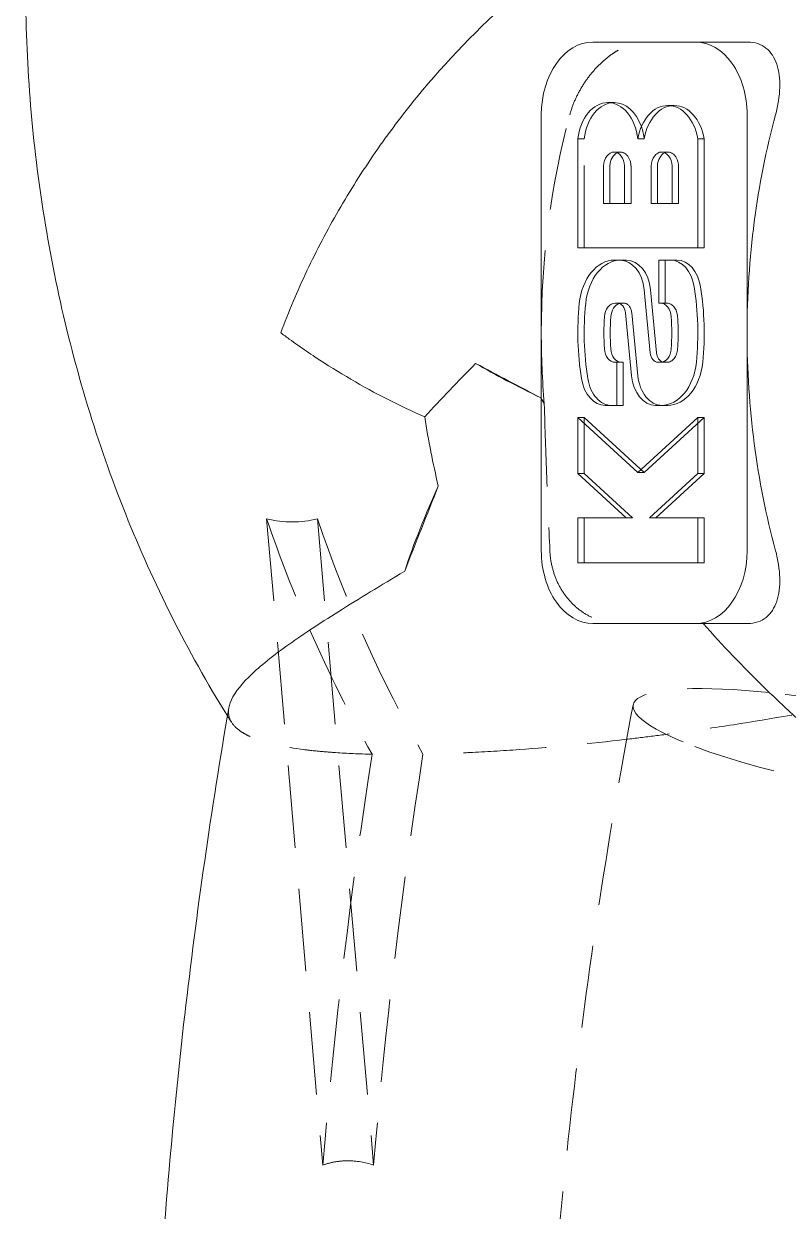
# Model space of a CAD drawing. Header units: millimetres. Extents: x -46397 to 283259, y -8690 to 23983.
# Drawn here: x -33804.5 to -33758.2, y 5251.6 to 5323.5 of the extents above; entities that cross this region are included whole.
import ezdxf

# ---------------------------------------------------------------- set-up
doc = ezdxf.new("R2010")
doc.units = ezdxf.units.MM
doc.linetypes.add('HIDDENX2', pattern=[0.75, 0.5, -0.25])

msp = doc.modelspace()

# ---------------------------------------------------------------- linework, layer by layer
at = {"color": 2, "linetype": 'Continuous', "lineweight": 0, "ltscale": 10, "extrusion": (0, 1, 0)}
for p, q in [((-33763.804, 5322.412, -1.499), (-33770.029, 5322.412, -1.499)), ((-33760.647, 5322.412, -1.499), (-33763.804, 5322.412, -1.499)), ((-33769.117, 5318.743, -1.499), (-33768.732, 5318.743, -1.499)), ((-33765.485, 5318.567, -1.499), (-33765.101, 5318.567, -1.499)), ((-33773.142, 5318.009, -1.499), (-33773.142, 5291.596, -1.499)), ((-33760.691, 5291.597, -1.499), (-33760.691, 5318.01, -1.499)), ((-33770.932, 5309.939, -1.499), (-33770.932, 5316.542, -1.499)), ((-33763.669, 5316.542, -1.499), (-33763.285, 5316.542, -1.499)), ((-33763.669, 5316.542, -1.499), (-33763.669, 5309.939, -1.499)), ((-33763.285, 5316.542, -1.499), (-33763.285, 5309.939, -1.499)), ((-33769.376, 5312.639, -1.499), (-33769.376, 5314.913, -1.499)), ((-33768.992, 5312.639, -1.499), (-33768.992, 5314.913, -1.499)), ((-33768.1, 5314.913, -1.499), (-33768.1, 5312.639, -1.499)), ((-33766.502, 5312.639, -1.499), (-33766.502, 5314.913, -1.499)), ((-33766.118, 5312.639, -1.499), (-33766.118, 5314.913, -1.499)), ((-33765.226, 5314.913, -1.499), (-33765.226, 5312.639, -1.499)), ((-33768.1, 5312.639, -1.499), (-33769.376, 5312.639, -1.499)), ((-33765.226, 5312.639, -1.499), (-33766.502, 5312.639, -1.499)), ((-33770.932, 5309.939, -1.499), (-33770.548, 5309.939, -1.499)), ((-33763.669, 5309.939, -1.499), (-33770.932, 5309.939, -1.499)), ((-33763.285, 5309.939, -1.499), (-33770.548, 5309.939, -1.499)), ((-33763.669, 5309.939, -1.499), (-33763.285, 5309.939, -1.499)), ((-33768.707, 5309.205, -1.499), (-33768.378, 5309.205, -1.499)), ((-33766.035, 5309.205, -1.499), (-33765.325, 5309.205, -1.499)), ((-33766.035, 5306.593, -1.499), (-33766.035, 5309.205, -1.499)), ((-33765.325, 5309.205, -1.499), (-33764.941, 5309.205, -1.499)), ((-33766.918, 5307.405, -1.499), (-33766.548, 5303.596, -1.499)), ((-33766.534, 5307.405, -1.499), (-33766.164, 5303.596, -1.499)), ((-33768.526, 5306.593, -1.499), (-33768.682, 5306.593, -1.499)), ((-33768.682, 5306.593, -1.499), (-33768.297, 5306.593, -1.499)), ((-33767.683, 5302.201, -1.499), (-33768.053, 5306.01, -1.499)), ((-33765.92, 5306.593, -1.499), (-33766.035, 5306.593, -1.499)), ((-33766.035, 5306.593, -1.499), (-33765.651, 5306.593, -1.499)), ((-33768.682, 5303.013, -1.499), (-33768.567, 5303.013, -1.499)), ((-33768.567, 5303.013, -1.499), (-33768.182, 5303.013, -1.499)), ((-33768.567, 5303.013, -1.499), (-33768.567, 5300.401, -1.499)), ((-33768.182, 5303.013, -1.499), (-33768.182, 5300.401, -1.499)), ((-33766.075, 5303.013, -1.499), (-33765.92, 5303.013, -1.499)), ((-33768.567, 5300.401, -1.499), (-33769.276, 5300.401, -1.499)), ((-33769.276, 5300.401, -1.499), (-33768.892, 5300.401, -1.499)), ((-33768.182, 5300.401, -1.499), (-33768.892, 5300.401, -1.499)), ((-33768.567, 5300.401, -1.499), (-33768.182, 5300.401, -1.499)), ((-33765.895, 5300.401, -1.499), (-33766.224, 5300.401, -1.499)), ((-33766.224, 5300.401, -1.499), (-33765.839, 5300.401, -1.499)), ((-33765.895, 5300.401, -1.499), (-33765.511, 5300.401, -1.499)), ((-33765.511, 5300.401, -1.499), (-33765.839, 5300.401, -1.499)), ((-33770.932, 5296.273, -1.499), (-33770.932, 5299.667, -1.499)), ((-33770.932, 5299.667, -1.499), (-33770.548, 5299.667, -1.499)), ((-33770.932, 5299.667, -1.499), (-33767.301, 5296.332, -1.499)), ((-33770.548, 5299.667, -1.499), (-33766.916, 5296.332, -1.499)), ((-33767.301, 5296.332, -1.499), (-33763.669, 5299.667, -1.499)), ((-33763.669, 5299.667, -1.499), (-33763.285, 5299.667, -1.499)), ((-33763.669, 5299.667, -1.499), (-33763.669, 5296.273, -1.499)), ((-33763.285, 5299.667, -1.499), (-33763.285, 5296.273, -1.499)), ((-33768.013, 5293.592, -1.499), (-33770.932, 5296.273, -1.499)), ((-33763.669, 5296.273, -1.499), (-33766.588, 5293.592, -1.499)), ((-33763.285, 5296.273, -1.499), (-33766.204, 5293.592, -1.499)), ((-33763.669, 5296.273, -1.499), (-33763.285, 5296.273, -1.499)), ((-33770.932, 5290.863, -1.499), (-33770.932, 5293.592, -1.499)), ((-33770.932, 5293.592, -1.499), (-33768.013, 5293.592, -1.499)), ((-33766.588, 5293.592, -1.499), (-33763.669, 5293.592, -1.499)), ((-33763.669, 5293.592, -1.499), (-33763.285, 5293.592, -1.499)), ((-33763.669, 5293.592, -1.499), (-33763.669, 5290.863, -1.499)), ((-33763.285, 5293.592, -1.499), (-33763.285, 5290.863, -1.499)), ((-33763.669, 5290.863, -1.499), (-33770.932, 5290.863, -1.499)), ((-33770.932, 5290.863, -1.499), (-33770.548, 5290.863, -1.499)), ((-33763.285, 5290.863, -1.499), (-33770.548, 5290.863, -1.499)), ((-33763.669, 5290.863, -1.499), (-33763.285, 5290.863, -1.499)), ((-33770.029, 5287.194, -1.499), (-33763.804, 5287.194, -1.499)), ((-33768.39, 5287.194, -1.499), (-33770.029, 5287.194, -1.499)), ((-33760.647, 5287.194, -1.499), (-33763.356, 5287.194, -1.499))]:
    msp.add_line(p, q, dxfattribs=at)
at = {"color": 1, "linetype": 'HIDDENX2', "lineweight": 0, "ltscale": 10, "extrusion": (0, 1, 0)}
for p, q in [((-33766.872, 5322.412, -1.499), (-33760.647, 5322.412, -1.499)), ((-33770.932, 5316.542, -1.499), (-33770.548, 5316.542, -1.499)), ((-33770.548, 5309.939, -1.499), (-33770.548, 5316.542, -1.499)), ((-33767.301, 5316.542, -1.499), (-33766.917, 5316.542, -1.499)), ((-33768.738, 5315.75, -1.499), (-33768.354, 5315.75, -1.499)), ((-33765.864, 5315.75, -1.499), (-33765.479, 5315.75, -1.499)), ((-33767.715, 5314.913, -1.499), (-33767.715, 5312.639, -1.499)), ((-33764.841, 5314.913, -1.499), (-33764.841, 5312.639, -1.499)), ((-33769.376, 5312.639, -1.499), (-33768.992, 5312.639, -1.499)), ((-33767.715, 5312.639, -1.499), (-33768.992, 5312.639, -1.499)), ((-33768.1, 5312.639, -1.499), (-33767.715, 5312.639, -1.499)), ((-33766.502, 5312.639, -1.499), (-33766.118, 5312.639, -1.499)), ((-33764.841, 5312.639, -1.499), (-33766.118, 5312.639, -1.499)), ((-33765.226, 5312.639, -1.499), (-33764.841, 5312.639, -1.499)), ((-33768.707, 5309.205, -1.499), (-33768.322, 5309.205, -1.499)), ((-33768.378, 5309.205, -1.499), (-33767.994, 5309.205, -1.499)), ((-33768.322, 5309.205, -1.499), (-33767.994, 5309.205, -1.499)), ((-33766.035, 5309.205, -1.499), (-33765.651, 5309.205, -1.499)), ((-33765.651, 5309.205, -1.499), (-33764.941, 5309.205, -1.499)), ((-33765.651, 5306.593, -1.499), (-33765.651, 5309.205, -1.499)), ((-33768.526, 5306.593, -1.499), (-33768.142, 5306.593, -1.499)), ((-33768.142, 5306.593, -1.499), (-33768.297, 5306.593, -1.499)), ((-33767.299, 5302.201, -1.499), (-33767.669, 5306.01, -1.499)), ((-33765.92, 5306.593, -1.499), (-33765.536, 5306.593, -1.499)), ((-33765.536, 5306.593, -1.499), (-33765.651, 5306.593, -1.499)), ((-33768.682, 5303.013, -1.499), (-33768.297, 5303.013, -1.499)), ((-33768.297, 5303.013, -1.499), (-33768.182, 5303.013, -1.499)), ((-33766.075, 5303.013, -1.499), (-33765.691, 5303.013, -1.499)), ((-33765.92, 5303.013, -1.499), (-33765.536, 5303.013, -1.499)), ((-33765.691, 5303.013, -1.499), (-33765.536, 5303.013, -1.499)), ((-33770.548, 5296.273, -1.499), (-33770.548, 5299.667, -1.499)), ((-33766.916, 5296.332, -1.499), (-33763.285, 5299.667, -1.499)), ((-33770.932, 5296.273, -1.499), (-33770.548, 5296.273, -1.499)), ((-33767.629, 5293.592, -1.499), (-33770.548, 5296.273, -1.499)), ((-33767.301, 5296.332, -1.499), (-33766.916, 5296.332, -1.499)), ((-33789.765, 5293.541, -1.499), (-33786.366, 5254.388, -1.499)), ((-33786.691, 5293.541, -1.499), (-33783.291, 5254.388, -1.499)), ((-33770.932, 5293.592, -1.499), (-33770.548, 5293.592, -1.499)), ((-33770.548, 5290.863, -1.499), (-33770.548, 5293.592, -1.499)), ((-33770.548, 5293.592, -1.499), (-33767.629, 5293.592, -1.499)), ((-33768.013, 5293.592, -1.499), (-33767.629, 5293.592, -1.499)), ((-33766.588, 5293.592, -1.499), (-33766.204, 5293.592, -1.499)), ((-33766.204, 5293.592, -1.499), (-33763.285, 5293.592, -1.499))]:
    msp.add_line(p, q, dxfattribs=at)
at = {"color": 2, "linetype": 'Continuous', "lineweight": 0, "ltscale": 10}
for centre, major_axis, ratio, start_param, end_param in [((-33770.029, 5318.009, -1.499), (0, 4.402), 0.707107, 0.000007, 1.570803), ((-33763.804, 5318.01, -1.499), (0, 4.402), 0.707107, -1.57079, 0.000007), ((-33734.559, 5304.803, -1.499), (0, -36.957), 0.707107, -1.936235, -1.570803), ((-33734.559, 5304.803, -1.499), (0, -36.957), 0.707107, -1.570803, -1.205371), ((-33749.789, 5302.274, -1.499), (35.666, -9.681), 0.2534, -2.372252, -2.215015), ((-33770.029, 5291.596, -1.499), (0, -4.402), 0.707107, -1.57079, 0.000007), ((-33763.804, 5291.596, -1.499), (0, -4.402), 0.707107, 0.000007, 1.570803), ((-33742.046, 5326.263, -1.499), (45.1, 39.462), 0.000001, 3.141588, 3.141592), ((-33754.237, 5279.738, -1.499), (-13.35, 2.529), 0.183009, -1.14525, -1.144652)]:
    msp.add_ellipse(centre, major_axis=major_axis, ratio=ratio, start_param=start_param, end_param=end_param, dxfattribs=at)
at = {"color": 2, "linetype": 'Continuous', "lineweight": 0, "ltscale": 10, "extrusion": (0, 0, -1)}
for centre, major_axis, ratio, start_param, end_param in [((-33769.117, 5316.145, -1.499), (0, 2.599), 0.707107, -1.417259, 1.417246), ((-33768.732, 5316.145, -1.499), (0, 2.599), 0.707107, 0, 1.113758), ((-33765.485, 5315.926, -1.499), (0, 2.641), 0.707107, -1.335473, 1.33546), ((-33765.101, 5315.926, -1.499), (0, 2.641), 0.707107, 0, 1.33546), ((-33768.738, 5314.845, -1.499), (0, 0.905), 0.707107, -1.49489, 1.494877), ((-33768.354, 5314.845, -1.499), (0, -0.905), 0.707107, 1.646703, 2.836641), ((-33765.864, 5314.845, -1.499), (0, 0.905), 0.707107, -1.49489, 1.494877), ((-33765.479, 5314.845, -1.499), (0, -0.905), 0.707107, 1.646703, 2.836641), ((-33768.707, 5306.153, -1.499), (0, 3.052), 0.707107, -1.429299, -0.000007), ((-33768.378, 5307.121, -1.499), (0, 2.084), 0.707107, -0.000007, 1.434205), ((-33767.994, 5307.121, -1.499), (0, 2.084), 0.707107, 0, 1.434205), ((-33765.325, 5307.121, -1.499), (0, 2.084), 0.707107, -0.000007, 1.349023), ((-33764.941, 5307.121, -1.499), (0, 2.084), 0.707107, 0, 1.349023), ((-33772.596, 5304.803, -1.499), (0, -12.624), 0.707107, -1.79257, -1.429299), ((-33772.212, 5304.803, -1.499), (0, 12.624), 0.707107, 1.349023, 1.712294), ((-33762.006, 5304.803, -1.499), (0, 12.624), 0.707107, -1.79257, -1.429299), ((-33768.682, 5305.683, -1.499), (0, 0.91), 0.707107, -1.473884, -0.000007), ((-33768.297, 5305.683, -1.499), (0, -0.91), 0.707107, 1.667708, 2.949137), ((-33768.526, 5305.918, -1.499), (0, 0.675), 0.707107, -0.000007, 1.434205), ((-33765.92, 5305.683, -1.499), (0, 0.91), 0.707107, -0.000007, 1.473871), ((-33762.278, 5304.803, -1.499), (0, 10.008), 0.707107, -1.667722, -1.473884), ((-33761.894, 5304.803, -1.499), (0, -10.008), 0.707107, 1.473871, 1.667709), ((-33772.323, 5304.803, -1.499), (0, -10.008), 0.707107, -1.667722, -1.473884), ((-33768.682, 5303.923, -1.499), (0, -0.91), 0.707107, -0.000007, 1.473871), ((-33768.297, 5303.923, -1.499), (0, -0.91), 0.707107, 0.00153, 1.473871), ((-33765.92, 5303.923, -1.499), (0, -0.91), 0.707107, -1.473884, -0.000007), ((-33766.075, 5303.688, -1.499), (0, -0.675), 0.707107, -0.000007, 1.434205), ((-33765.691, 5303.688, -1.499), (0, -0.675), 0.707107, 0.223563, 1.434205), ((-33765.895, 5303.453, -1.499), (0, -3.052), 0.707107, -1.429299, -0.000007), ((-33765.511, 5303.453, -1.499), (0, 3.052), 0.707107, 1.712294, 3.141586), ((-33754.447, 5304.803, -1.499), (72.733, -35.361), 0.147655, 1.758808, 1.815258), ((-33769.276, 5302.484, -1.499), (0, -2.084), 0.707107, -0.000007, 1.349023), ((-33766.224, 5302.485, -1.499), (0, -2.084), 0.707107, -0.000007, 1.434205), ((-33754.134, 5293.466, -1.499), (23.373, 28.627), 0.612375, -2.131506, -1.970544)]:
    msp.add_ellipse(centre, major_axis=major_axis, ratio=ratio, start_param=start_param, end_param=end_param, dxfattribs=at)
at = {"color": 1, "linetype": 'HIDDENX2', "lineweight": 0, "ltscale": 10, "extrusion": (0, 0, -1)}
for centre, major_axis, start_param, end_param in [((-33768.732, 5316.145, -1.499), (0, -2.599), 1.724334, 3.141593), ((-33765.101, 5315.926, -1.499), (0, -2.641), 1.806119, 3.141593), ((-33747.01, 5304.803, -1.499), (0, 36.957), -1.57079, -1.205358), ((-33768.732, 5316.145, -1.499), (0, 2.599), 1.113758, 1.417246), ((-33768.354, 5314.845, -1.499), (0, 0.905), -0.304952, 1.494877), ((-33765.479, 5314.845, -1.499), (0, 0.905), -0.304952, 1.494877), ((-33768.322, 5306.153, -1.499), (0, -3.052), 1.712294, 3.141586), ((-33761.621, 5304.803, -1.499), (0, -12.624), 1.349023, 1.712294), ((-33768.297, 5305.683, -1.499), (0, -0.91), 2.949137, 3.141586), ((-33768.142, 5305.918, -1.499), (0, 0.675), -0.000007, 1.434205), ((-33765.536, 5305.683, -1.499), (0, 0.91), -0.000007, 1.473871), ((-33771.939, 5304.803, -1.499), (0, 10.008), 1.473871, 1.667709), ((-33747.01, 5304.803, -1.499), (0, 36.957), -1.687581, -1.57079), ((-33765.536, 5303.923, -1.499), (0, 0.91), 1.667709, 3.141586), ((-33768.297, 5303.923, -1.499), (0, 0.91), 3.141586, 3.143123), ((-33765.691, 5303.688, -1.499), (0, 0.675), 3.141586, 3.365156), ((-33768.892, 5302.484, -1.499), (0, -2.084), -0.000007, 1.349023), ((-33765.839, 5302.485, -1.499), (0, -2.084), -0.000007, 1.434205)]:
    msp.add_ellipse(centre, major_axis=major_axis, ratio=0.707107, start_param=start_param, end_param=end_param, dxfattribs=at)
at = {"color": 1, "linetype": 'HIDDENX2', "lineweight": 0, "ltscale": 10}
for centre, major_axis, ratio, start_param, end_param in [((-33742.413, 5325.942, -1.499), (0, 74.393), 0.707107, 2.021432, 2.124859), ((-33739.339, 5325.942, -1.499), (0, 74.393), 0.707107, 2.021432, 2.248833), ((-33742.413, 5325.942, -1.499), (0, 74.393), 0.707107, 2.124864, 2.248833), ((-33754.237, 5279.738, -1.499), (-13.349, 2.529), 0.183008, -1.144652, 0.802728), ((-33754.237, 5279.738, -1.499), (13.349, -2.529), 0.183008, -2.338865, 1.996343), ((-33607.817, 5224.369, -1.499), (0, 254.284), 0.707107, 1.353148, 1.452468), ((-33604.743, 5224.369, -1.499), (0, 254.284), 0.707107, 1.353148, 1.452468)]:
    msp.add_ellipse(centre, major_axis=major_axis, ratio=ratio, start_param=start_param, end_param=end_param, dxfattribs=at)
at = {"color": 2, "linetype": 'Continuous', "lineweight": 0, "ltscale": 10}
for points, knots in [([(-33792.136, 5281.604, -1.499), (-33794.584, 5285.534, -1.499), (-33796.622, 5289.625, -1.499), (-33800.023, 5298.148, -1.499), (-33801.361, 5302.588, -1.499), (-33803.314, 5311.58, -1.499), (-33803.93, 5316.134, -1.499), (-33804.463, 5325.273, -1.499), (-33804.381, 5329.858, -1.499), (-33803.516, 5338.977, -1.499), (-33802.733, 5343.512, -1.499), (-33801.584, 5347.978, -1.499)], [0.84845, 0.84845, 0.84845, 0.84845, 1.057026, 1.057026, 1.272733, 1.272733, 1.488441, 1.488441, 1.704148, 1.704148, 1.919856, 1.919856, 1.919856, 1.919856]), ([(-33768.019, 5330.111, -1.499), (-33769.218, 5329.396, -1.499), (-33770.384, 5328.619, -1.499), (-33772.085, 5327.374, -1.499), (-33772.643, 5326.945, -1.499), (-33773.743, 5326.062, -1.499), (-33774.286, 5325.607, -1.499), (-33776.942, 5323.279, -1.499), (-33778.889, 5321.254, -1.499), (-33781.549, 5318.001, -1.499), (-33782.395, 5316.877, -1.499), (-33783.98, 5314.581, -1.499), (-33784.721, 5313.408, -1.499), (-33786.1, 5311.017, -1.499), (-33786.74, 5309.795, -1.499), (-33787.617, 5307.938, -1.499), (-33787.895, 5307.316, -1.499), (-33788.424, 5306.064, -1.499), (-33788.675, 5305.433, -1.499), (-33788.91, 5304.803, -1.499)], [0.01191688, 0.01191688, 0.01191688, 0.01191688, 0.0158514, 0.0158514, 0.01781866, 0.01781866, 0.01978592, 0.01978592, 0.02765496, 0.02765496, 0.03158948, 0.03158948, 0.035524, 0.035524, 0.03945852, 0.03945852, 0.04142578, 0.04142578, 0.04339304, 0.04339304, 0.04339304, 0.04339304]), ([(-33760.647, 5322.412, -1.499), (-33760.431, 5322.412, -1.499), (-33760.232, 5322.38, -1.499), (-33759.864, 5322.258, -1.499), (-33759.694, 5322.166, -1.499), (-33759.399, 5321.931, -1.499), (-33759.271, 5321.789, -1.499), (-33759.052, 5321.454, -1.499), (-33758.965, 5321.268, -1.499), (-33758.828, 5320.858, -1.499), (-33758.778, 5320.633, -1.499), (-33758.718, 5320.161, -1.499), (-33758.707, 5319.913, -1.499), (-33758.72, 5319.394, -1.499), (-33758.745, 5319.122, -1.499), (-33758.829, 5318.573, -1.499), (-33758.888, 5318.294, -1.499), (-33758.965, 5318.01, -1.499)], [0, 0, 0, 0, 0.000829596, 0.000829596, 0.001659193, 0.001659193, 0.002488789, 0.002488789, 0.003318385, 0.003318385, 0.004147982, 0.004147982, 0.004977578, 0.004977578, 0.005807174, 0.005807174, 0.006636771, 0.006636771, 0.006636771, 0.006636771]), ([(-33788.91, 5304.803, -1.499), (-33788.825, 5304.74, -1.499), (-33788.739, 5304.675, -1.499), (-33788.567, 5304.549, -1.499), (-33788.308, 5304.359, -1.499), (-33787.7, 5303.925, -1.499), (-33787.173, 5303.564, -1.499), (-33786.111, 5302.859, -1.499), (-33785.392, 5302.411, -1.499), (-33783.208, 5301.132, -1.499), (-33781.715, 5300.368, -1.499), (-33780.196, 5299.702, -1.499)], [-0.00004058, -0.00004058, -0.00004058, -0.00004058, 0.00033248, 0.00033248, 0.00070554, 0.00145165, 0.00294388, 0.00294388, 0.00592834, 0.00592834, 0.01189725, 0.01189725, 0.01189725, 0.01189725]), ([(-33758.965, 5291.597, -1.499), (-33758.888, 5291.312, -1.499), (-33758.829, 5291.033, -1.499), (-33758.745, 5290.485, -1.499), (-33758.72, 5290.215, -1.499), (-33758.707, 5289.693, -1.499), (-33758.718, 5289.445, -1.499), (-33758.778, 5288.974, -1.499), (-33758.827, 5288.75, -1.499), (-33758.965, 5288.338, -1.499), (-33759.052, 5288.152, -1.499), (-33759.213, 5287.905, -1.499), (-33759.272, 5287.827, -1.499), (-33759.401, 5287.683, -1.499), (-33759.471, 5287.617, -1.499), (-33759.693, 5287.44, -1.499), (-33759.858, 5287.35, -1.499), (-33760.226, 5287.227, -1.499), (-33760.43, 5287.194, -1.499), (-33760.647, 5287.194, -1.499)], [0, 0, 0, 0, 0.000829723, 0.000829723, 0.001659445, 0.001659445, 0.002489168, 0.002489168, 0.00331889, 0.00331889, 0.004148613, 0.004148613, 0.004563474, 0.004563474, 0.004978336, 0.004978336, 0.005808058, 0.005808058, 0.006637781, 0.006637781, 0.006637781, 0.006637781]), ([(-33792.052, 5282.088, -1.499), (-33792.036, 5282.186, -1.499), (-33792.009, 5282.286, -1.499), (-33791.801, 5282.861, -1.499), (-33791.421, 5283.378, -1.499), (-33790.567, 5284.229, -1.499), (-33790.235, 5284.526, -1.499), (-33789.478, 5285.146, -1.499), (-33789.057, 5285.467, -1.499), (-33787.679, 5286.462, -1.499), (-33786.606, 5287.168, -1.499), (-33784.796, 5288.307, -1.499), (-33784.158, 5288.7, -1.499), (-33782.823, 5289.514, -1.499), (-33782.128, 5289.932, -1.499), (-33781.409, 5290.364, -1.499)], [0.08476875, 0.08476875, 0.08476875, 0.08476875, 0.08617197, 0.08617197, 0.09265229, 0.09265229, 0.09589245, 0.09589245, 0.0991326, 0.0991326, 0.10561292, 0.10561292, 0.10885308, 0.10885308, 0.11209323, 0.11209323, 0.11209323, 0.11209323]), ([(-33763.356, 5287.194, -1.499), (-33762.176, 5285.874, -1.499), (-33760.955, 5284.596, -1.499), (-33759.038, 5282.72, -1.499), (-33758.371, 5282.09, -1.499), (-33757.693, 5281.473, -1.499)], [0.020178161, 0.020178161, 0.020178161, 0.020178161, 0.025057945, 0.025057945, 0.027593233, 0.027593233, 0.027593233, 0.027593233]), ([(-33796.784, 5235.238, -1.499), (-33796.684, 5238.389, -1.499), (-33796.541, 5241.538, -1.499), (-33796.169, 5247.828, -1.499), (-33795.94, 5250.968, -1.499), (-33795.395, 5257.237, -1.499), (-33795.079, 5260.365, -1.499), (-33794.361, 5266.605, -1.499), (-33793.96, 5269.716, -1.499), (-33793.07, 5275.919, -1.499), (-33792.583, 5279.01, -1.499), (-33792.052, 5282.089, -1.499)], [1.6154377, 1.6154377, 1.6154377, 1.6154377, 1.6542928, 1.6542928, 1.6931489, 1.6931489, 1.7320049, 1.7320049, 1.770861, 1.770861, 1.809717, 1.809717, 1.809717, 1.809717])]:
    msp.add_open_spline(points, degree=3, knots=knots, dxfattribs=at)
at = {"color": 1, "linetype": 'HIDDENX2', "lineweight": 0, "ltscale": 10}
for points, knots in [([(-33771.417, 5318.009, -1.499), (-33771.34, 5318.294, -1.499), (-33771.242, 5318.573, -1.499), (-33771.008, 5319.121, -1.499), (-33770.871, 5319.391, -1.499), (-33770.56, 5319.913, -1.499), (-33770.389, 5320.161, -1.499), (-33770.02, 5320.632, -1.499), (-33769.819, 5320.856, -1.499), (-33769.396, 5321.268, -1.499), (-33769.176, 5321.454, -1.499), (-33768.836, 5321.701, -1.499), (-33768.721, 5321.779, -1.499), (-33768.486, 5321.922, -1.499), (-33768.367, 5321.989, -1.499), (-33768.013, 5322.165, -1.499), (-33767.78, 5322.256, -1.499), (-33767.318, 5322.379, -1.499), (-33767.089, 5322.412, -1.499), (-33766.872, 5322.412, -1.499)], [0, 0, 0, 0, 0.000829723, 0.000829723, 0.001659445, 0.001659445, 0.002489168, 0.002489168, 0.00331889, 0.00331889, 0.004148613, 0.004148613, 0.004563474, 0.004563474, 0.004978336, 0.004978336, 0.005808058, 0.005808058, 0.006637781, 0.006637781, 0.006637781, 0.006637781]), ([(-33772.964, 5300.497, -1.499), (-33772.92, 5299.014, -1.499), (-33772.869, 5297.531, -1.499), (-33772.755, 5294.564, -1.499), (-33772.692, 5293.08, -1.499), (-33772.624, 5291.596, -1.499)], [0.412762413, 0.412762413, 0.412762413, 0.412762413, 0.416861226, 0.416861226, 0.42096004, 0.42096004, 0.42096004, 0.42096004]), ([(-33772.624, 5291.596, -1.499), (-33772.61, 5291.298, -1.499), (-33772.571, 5291.005, -1.499), (-33772.444, 5290.429, -1.499), (-33772.355, 5290.144, -1.499), (-33772.13, 5289.604, -1.499), (-33771.996, 5289.349, -1.499), (-33771.683, 5288.868, -1.499), (-33771.503, 5288.644, -1.499), (-33771.115, 5288.243, -1.499), (-33770.904, 5288.064, -1.499), (-33770.448, 5287.75, -1.499), (-33770.21, 5287.62, -1.499), (-33769.714, 5287.409, -1.499), (-33769.454, 5287.328, -1.499), (-33768.927, 5287.221, -1.499), (-33768.66, 5287.194, -1.499), (-33768.39, 5287.194, -1.499)], [0.000000198, 0.000000198, 0.000000198, 0.000000198, 0.000814585, 0.000814585, 0.001628973, 0.001628973, 0.00244336, 0.00244336, 0.003257748, 0.003257748, 0.004072136, 0.004072136, 0.004886523, 0.004886523, 0.005700911, 0.005700911, 0.006515299, 0.006515299, 0.006515299, 0.006515299]), ([(-33729.391, 5290.364, -1.499), (-33731.073, 5289.506, -1.499), (-33732.852, 5288.705, -1.499), (-33735.679, 5287.572, -1.499), (-33736.648, 5287.206, -1.499), (-33738.641, 5286.494, -1.499), (-33739.668, 5286.147, -1.499), (-33742.826, 5285.141, -1.499), (-33744.992, 5284.527, -1.499), (-33748.333, 5283.676, -1.499), (-33749.462, 5283.404, -1.499), (-33751.18, 5283.012, -1.499), (-33751.757, 5282.885, -1.499), (-33752.918, 5282.635, -1.499), (-33753.505, 5282.512, -1.499), (-33756.431, 5281.918, -1.499), (-33758.762, 5281.5, -1.499), (-33762.24, 5280.948, -1.499), (-33763.396, 5280.777, -1.499), (-33765.125, 5280.539, -1.499), (-33765.7, 5280.463, -1.499), (-33766.849, 5280.316, -1.499), (-33767.424, 5280.246, -1.499), (-33770.257, 5279.915, -1.499), (-33772.42, 5279.71, -1.499), (-33775.511, 5279.484, -1.499), (-33776.515, 5279.423, -1.499), (-33777.981, 5279.352, -1.499), (-33778.463, 5279.332, -1.499), (-33779.402, 5279.299, -1.499), (-33779.86, 5279.287, -1.499), (-33780.307, 5279.278, -1.499)], [0.00422724, 0.00422724, 0.00422724, 0.00422724, 0.01073334, 0.01073334, 0.01398638, 0.01398638, 0.01723943, 0.01723943, 0.02374553, 0.02374553, 0.02699858, 0.02699858, 0.0286251, 0.0286251, 0.03025163, 0.03025163, 0.03675772, 0.03675772, 0.04001077, 0.04001077, 0.0416373, 0.0416373, 0.04326382, 0.04326382, 0.04976992, 0.04976992, 0.05302297, 0.05302297, 0.05464949, 0.05464949, 0.05627601, 0.05627601, 0.05627601, 0.05627601]), ([(-33773.586, 5217.846, -1.499), (-33773.586, 5222.188, -1.499), (-33773.505, 5226.529, -1.499), (-33773.184, 5235.2, -1.499), (-33772.943, 5239.53, -1.499), (-33772.301, 5248.168, -1.499), (-33771.9, 5252.476, -1.499), (-33770.939, 5261.058, -1.499), (-33770.379, 5265.332, -1.499), (-33769.101, 5273.836, -1.499), (-33768.383, 5278.065, -1.499), (-33767.587, 5282.267, -1.499)], [1.5707898, 1.5707898, 1.5707898, 1.5707898, 1.6231497, 1.6231497, 1.6755095, 1.6755095, 1.7278694, 1.7278694, 1.7802293, 1.7802293, 1.8325892, 1.8325892, 1.8325892, 1.8325892]), ([(-33783.381, 5279.278, -1.499), (-33784.162, 5279.296, -1.499), (-33784.899, 5279.328, -1.499), (-33785.936, 5279.398, -1.499), (-33786.271, 5279.425, -1.499), (-33786.91, 5279.486, -1.499), (-33787.215, 5279.52, -1.499), (-33788.672, 5279.708, -1.499), (-33789.615, 5279.913, -1.499), (-33790.523, 5280.242, -1.499), (-33790.691, 5280.311, -1.499), (-33790.998, 5280.457, -1.499), (-33791.136, 5280.533, -1.499), (-33791.508, 5280.771, -1.499), (-33791.697, 5280.941, -1.499), (-33791.965, 5281.309, -1.499), (-33792.043, 5281.506, -1.499), (-33792.079, 5281.836, -1.499), (-33792.075, 5281.96, -1.499), (-33792.052, 5282.088, -1.499)], [0.06025071, 0.06025071, 0.06025071, 0.06025071, 0.06349087, 0.06349087, 0.06511095, 0.06511095, 0.06673103, 0.06673103, 0.07321134, 0.07321134, 0.07483142, 0.07483142, 0.0764515, 0.0764515, 0.07969166, 0.07969166, 0.08293181, 0.08293181, 0.08476875, 0.08476875, 0.08476875, 0.08476875]), ([(-33783.291, 5254.388, -1.499), (-33783.812, 5254.564, -1.499), (-33784.331, 5254.654, -1.499), (-33785.103, 5254.655, -1.499), (-33785.361, 5254.632, -1.499), (-33785.87, 5254.543, -1.499), (-33786.12, 5254.476, -1.499), (-33786.366, 5254.388, -1.499)], [0.000000203, 0.000000203, 0.000000203, 0.000000203, 0.002005637, 0.002005637, 0.003008354, 0.003008354, 0.004011071, 0.004011071, 0.004011071, 0.004011071])]:
    msp.add_open_spline(points, degree=3, knots=knots, dxfattribs=at)
at = {"color": 2, "linetype": 'Continuous', "lineweight": 0, "ltscale": 10}
for points in [[(-33780.196, 5299.702, -1.499), (-33779.211, 5300.786, -1.499), (-33778.185, 5301.866, -1.499), (-33777.117, 5302.941, -1.499)], [(-33773.171, 5300.862, -1.499), (-33773.161, 5300.845, -1.499), (-33773.152, 5300.828, -1.499), (-33773.142, 5300.811, -1.499)], [(-33779.379, 5295.509, -1.499), (-33779.704, 5296.898, -1.499), (-33779.976, 5298.295, -1.499), (-33780.196, 5299.702, -1.499)], [(-33781.409, 5290.364, -1.499), (-33780.739, 5292.079, -1.499), (-33780.062, 5293.794, -1.499), (-33779.379, 5295.509, -1.499)], [(-33768.39, 5287.194, -1.499), (-33767.574, 5287.194, -1.499), (-33765.918, 5287.194, -1.499), (-33764.218, 5287.194, -1.499), (-33763.356, 5287.194, -1.499)]]:
    msp.add_open_spline(points, degree=3, dxfattribs=at)
at = {"color": 1, "linetype": 'HIDDENX2', "lineweight": 0, "ltscale": 10}
for points in [[(-33773.142, 5300.811, -1.499), (-33773.083, 5300.706, -1.499), (-33773.024, 5300.601, -1.499), (-33772.964, 5300.497, -1.499)], [(-33789.765, 5293.541, -1.499), (-33788.717, 5293.278, -1.499), (-33787.693, 5293.278, -1.499), (-33786.691, 5293.541, -1.499)], [(-33791.883, 5281.202, -1.499), (-33791.968, 5281.336, -1.499), (-33792.052, 5281.47, -1.499), (-33792.136, 5281.604, -1.499)]]:
    msp.add_open_spline(points, degree=3, dxfattribs=at)

doc.saveas('drawing.dxf')
